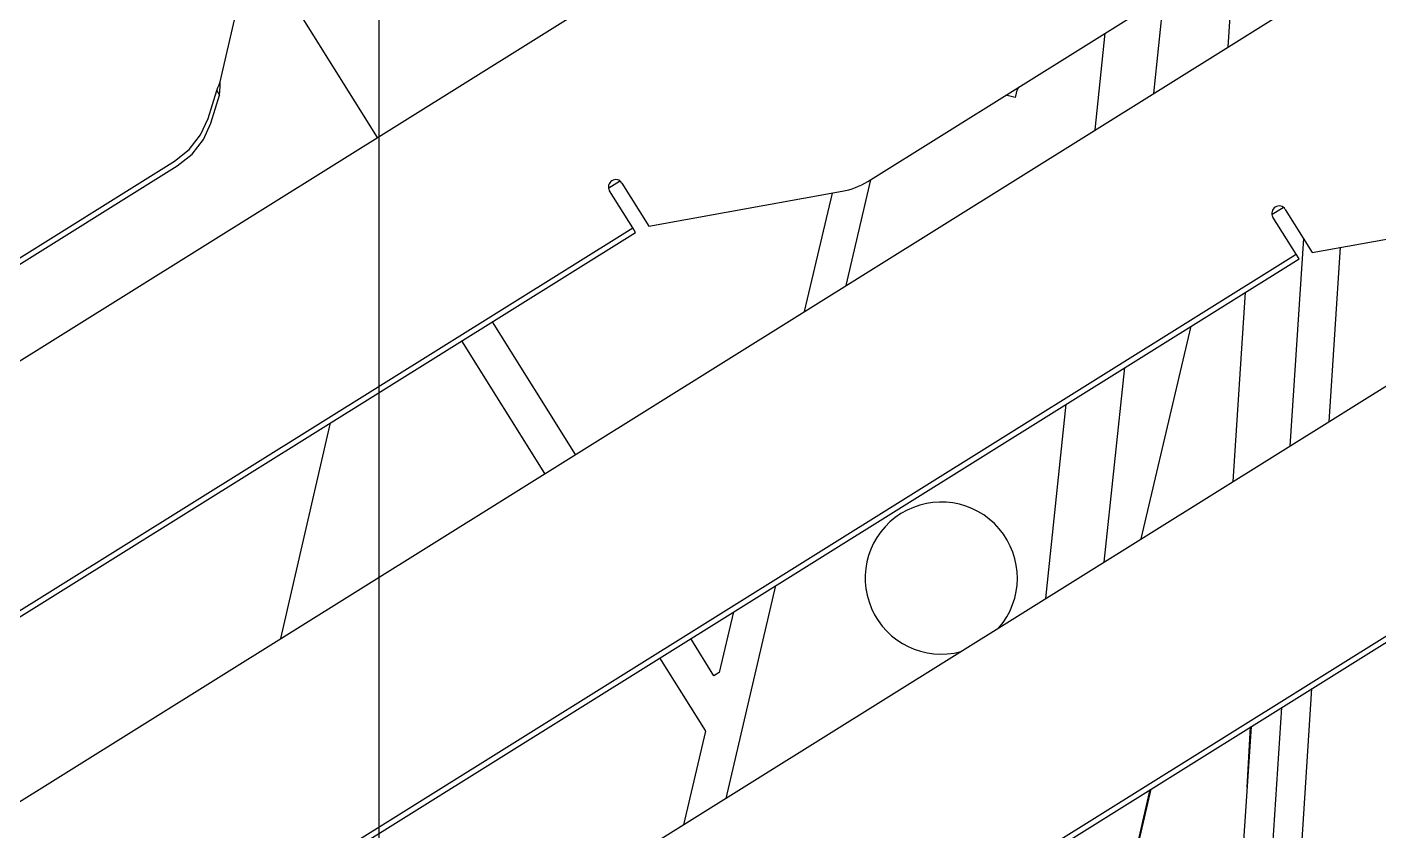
# Model space of a CAD drawing. Header units: millimetres. Extents: x 1084702 to 1166801, y 36632 to 124519.
# Drawn here: x 1098046.6 to 1098419.7, y 107194.2 to 107416.3 of the extents above; entities that cross this region are included whole.
import ezdxf

# ---------------------------------------------------------------- set-up
doc = ezdxf.new("R2010")
doc.units = ezdxf.units.MM
doc.header["$LTSCALE"] = 250
doc.linetypes.add('CENTER', pattern=[3, 2.5, -0.25, 0, -0.25])
doc.layers.get('0').update_dxf_attribs({"color": 255})

# ---------------------------------------------------------------- blocks, each defined once
blk = doc.blocks.new('PK65002M m platform_side')
at = {"linetype": 'Continuous'}
for p, q in [((-9419.15, 6567.8), (-11373.19, 5346.78)), ((-10025.16, 6431.74), (-10086.69, 6530.22)), ((-11758.69, 5348.51), (-9916.04, 6499.93)), ((-11575.61, 5341.24), (-9732.96, 6492.65)), ((-9889.82, 6419.62), (-9800.11, 6475.68)), ((-9808.13, 6470.66), (-9810.94, 6443.93)), ((-10068.51, 6447.12), (-10064.27, 6465.49)), ((-9790.32, 6456.81), (-9789.79, 6465.17)), ((-9827.08, 6433.84), (-9824.27, 6460.58)), ((-10071.87, 6436.98), (-10069.48, 6444.75)), ((-10069.48, 6444.75), (-10068.69, 6443.48)), ((-10068.83, 6446.31), (-10068.51, 6447.12)), ((-10068.55, 6445.87), (-10068.51, 6447.12)), ((-9848.84, 6444), (-9849.12, 6442.81)), ((-10071.08, 6435.71), (-10068.69, 6443.48)), ((-9849.12, 6442.81), (-9851.74, 6443.41)), ((-10073.93, 6432.45), (-10071.87, 6436.98)), ((-11596.24, 5478.47), (-10081.18, 6425.19)), ((-11595.45, 5477.2), (-10080.38, 6423.91)), ((-11331.72, 5303.7), (-9545.99, 6419.55)), ((-11330.93, 5302.43), (-9545.19, 6418.28)), ((-9961.26, 6417.83), (-9958.29, 6419.69)), ((-9957.67, 6419.17), (-9950.26, 6407.3)), ((-9889.05, 6420.1), (-9895.89, 6390.84)), ((-9954.66, 6406.8), (-9961.07, 6417.05)), ((-9950.26, 6407.3), (-9896.88, 6416.89)), ((-9899.66, 6416.4), (-9907.36, 6383.68)), ((-9778.18, 6410.56), (-9775.21, 6412.42)), ((-9774.59, 6411.9), (-9767.17, 6400.03)), ((-11717.22, 5305.43), (-9954.66, 6406.8)), ((-9953.87, 6405.53), (-9954.66, 6406.8)), ((-9771.58, 6399.53), (-9777.98, 6409.78)), ((-9767.17, 6400.03), (-9713.8, 6409.62)), ((-11716.42, 5304.16), (-9953.87, 6405.53)), ((-9769.58, 6403.88), (-9773.29, 6346.51)), ((-11534.14, 5298.16), (-9771.58, 6399.53)), ((-9770.78, 6398.26), (-9771.58, 6399.53)), ((-9762.48, 6353.26), (-9759.37, 6401.43)), ((-11533.34, 5296.89), (-9770.78, 6398.26)), ((-9788.96, 6336.72), (-9785.57, 6389.02)), ((-9970.48, 6344.24), (-9993.36, 6380.85)), ((-9814.32, 6320.87), (-9800.54, 6379.66)), ((-9978.96, 6338.94), (-10001.84, 6375.55)), ((-9824.55, 6314.48), (-9818.9, 6368.19)), ((-9840.69, 6304.39), (-9835.04, 6358.1)), ((-10051.82, 6293.41), (-10038.08, 6352.9)), ((-9915.27, 6307.97), (-9929.02, 6249.2)), ((-9926.88, 6300.72), (-9930.82, 6283.99)), ((-9932.27, 6283.09), (-9938.68, 6293.35)), ((-9934.59, 6267.94), (-9947.16, 6288.05)), ((-9930.82, 6283.99), (-9932.27, 6283.09)), ((-9772.55, 6197.33), (-9767.25, 6279.52)), ((-9775.59, 6274.31), (-9779.93, 6208.44)), ((-9787.91, 6208.97), (-9783.95, 6269.09)), ((-9785.06, 6252.25), (-9784.15, 6268.96)), ((-9934.56, 6267.78), (-9940.65, 6241.93)), ((-9820.26, 6215.32), (-9811.83, 6251.66)), ((-9811.67, 6251.77), (-9820.16, 6215.15))]:
    blk.add_line(p, q, dxfattribs=at)
at = {"linetype": 'CENTER'}
blk.add_lwpolyline([(-10024.79, 7536.37), (-10024.79, 4362.95)], dxfattribs=at)
at = {"linetype": 'Continuous'}
for points in [[(-10069.48, 6444.75), (-10069.15, 6445.52), (-10068.83, 6446.31)], [(-10068.69, 6443.48), (-10068.6, 6444.65), (-10068.55, 6445.87)], [(-10081.18, 6425.19), (-10077.1, 6428.43), (-10073.93, 6432.45)], [(-10080.38, 6423.91), (-10076.31, 6427.16), (-10073.13, 6431.18), (-10071.08, 6435.71)]]:
    blk.add_lwpolyline(points, dxfattribs=at)
for centre, radius, start, end in [((-9842.99, 6442.65), 6, 149.7719, 167), ((-9959.37, 6418.11), 2, 32, 212), ((-9900.42, 6436.58), 20, 280.19, 302), ((-9776.29, 6410.84), 2, 32, 212), ((-9869.52, 6310.06), 21, 318.9954, 285.0046), ((-9934.76, 6267.83), 0.2, 346.7555, 31.9982)]:
    blk.add_arc(centre, radius, start, end, dxfattribs=at)
blk = doc.blocks.new('profil_B4_1')
at = {"linetype": 'CENTER'}
blk.add_blockref('PK65002M m platform_side', (90405.39, 65327.55), dxfattribs=at)

msp = doc.modelspace()

# ---------------------------------------------------------------- block references
msp.add_blockref('profil_B4_1', (1017763.01, 35626.47))

doc.saveas('drawing.dxf')
